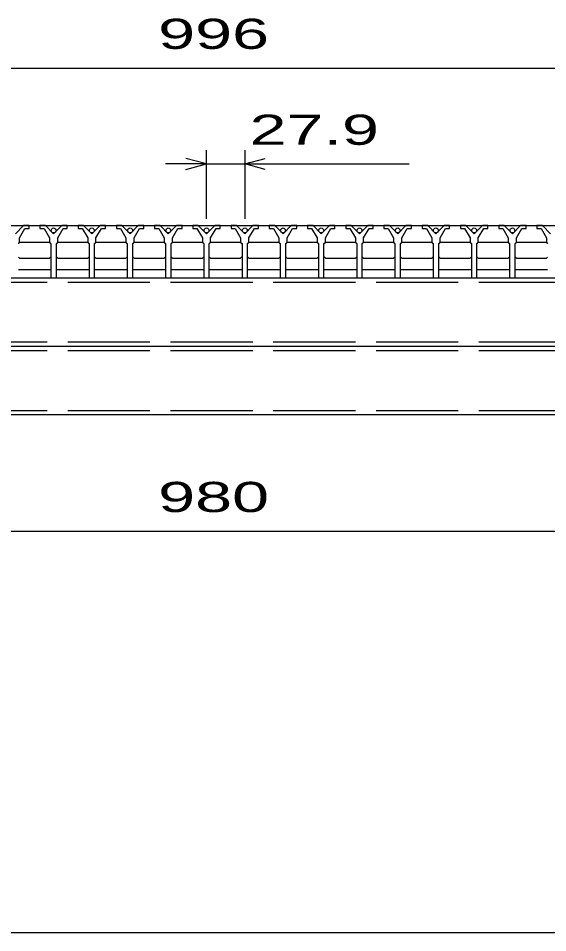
# Model space of a CAD drawing. Units: millimetres, scale not verified. Extents: x -1820 to 1736, y -1282 to 1048.
# Drawn here: x -1067 to -681, y -1152 to -484 of the extents above; entities that cross this region are included whole.
import ezdxf
from ezdxf.enums import TextEntityAlignment as Align

# ---------------------------------------------------------------- set-up
doc = ezdxf.new("R2010")
doc.units = ezdxf.units.MM
doc.header["$LTSCALE"] = 10
doc.linetypes.add('DASHED', pattern=[7.5, 6, -1.5])
for name, color, linetype, lineweight in [('CADPAC_LAYER_0000', 150, 'Continuous', 25), ('CADPAC_LAYER_0016', 3, 'Continuous', 25), ('CADPAC_LAYER_0022', 2, 'Continuous', 25)]:
    doc.layers.add(name, color=color, linetype=linetype, lineweight=lineweight)
doc.styles.add('ベクトル', font='')
doc.styles.get('ベクトル').set_extended_font_data('ベクトル')

msp = doc.modelspace()

# ---------------------------------------------------------------- linework, layer by layer
at = {"layer": 'CADPAC_LAYER_0000'}
msp.add_line((1736, -1151.5), (-1724, -1151.5), dxfattribs=at)
at = {"layer": 'CADPAC_LAYER_0016'}
for p, q in [((-1414, -635.5), (-418, -635.5)), ((-1063.2, -635.5), (-1069.2, -641.5)), ((-1066.2, -644.5), (-1062.2, -637.5)), ((-1059.2, -635.5), (-1063.2, -635.5)), ((-1062.2, -637.5), (-1059.2, -637.5)), ((-1059.2, -637.5), (-1059.2, -635.5)), ((-1051.3, -635.5), (-1051.3, -637.5)), ((-1047.3, -635.5), (-1051.3, -635.5)), ((-1051.3, -637.5), (-1048.3, -637.5)), ((-1048.3, -637.5), (-1044.3, -644.5)), ((-1041.3, -641.5), (-1047.3, -635.5)), ((-1035.3, -635.5), (-1041.3, -641.5)), ((-1038.3, -644.5), (-1034.3, -637.5)), ((-1031.3, -635.5), (-1035.3, -635.5)), ((-1034.3, -637.5), (-1031.3, -637.5)), ((-1031.3, -637.5), (-1031.3, -635.5)), ((-1023.4, -635.5), (-1023.4, -637.5)), ((-1019.4, -635.5), (-1023.4, -635.5)), ((-1023.4, -637.5), (-1020.4, -637.5)), ((-1020.4, -637.5), (-1016.4, -644.5)), ((-1013.4, -641.5), (-1019.4, -635.5)), ((-1007.4, -635.5), (-1013.4, -641.5)), ((-1010.4, -644.5), (-1006.4, -637.5)), ((-1003.4, -635.5), (-1007.4, -635.5)), ((-1006.4, -637.5), (-1003.4, -637.5)), ((-1003.4, -637.5), (-1003.4, -635.5)), ((-995.5, -635.5), (-995.5, -637.5)), ((-991.5, -635.5), (-995.5, -635.5)), ((-995.5, -637.5), (-992.5, -637.5)), ((-992.5, -637.5), (-988.5, -644.5)), ((-985.5, -641.5), (-991.5, -635.5)), ((-979.5, -635.5), (-985.5, -641.5)), ((-982.5, -644.5), (-978.5, -637.5)), ((-975.5, -635.5), (-979.5, -635.5)), ((-978.5, -637.5), (-975.5, -637.5)), ((-975.5, -637.5), (-975.5, -635.5)), ((-967.6, -635.5), (-967.6, -637.5)), ((-963.6, -635.5), (-967.6, -635.5)), ((-967.6, -637.5), (-964.6, -637.5)), ((-964.6, -637.5), (-960.6, -644.5)), ((-957.6, -641.5), (-963.6, -635.5)), ((-951.6, -635.5), (-957.6, -641.5)), ((-954.6, -644.5), (-950.6, -637.5)), ((-947.6, -635.5), (-951.6, -635.5)), ((-950.6, -637.5), (-947.6, -637.5)), ((-947.6, -637.5), (-947.6, -635.5)), ((-939.7, -635.5), (-939.7, -637.5)), ((-935.7, -635.5), (-939.7, -635.5)), ((-939.7, -637.5), (-936.7, -637.5)), ((-936.7, -637.5), (-932.7, -644.5)), ((-929.7, -641.5), (-935.7, -635.5)), ((-923.7, -635.5), (-929.7, -641.5)), ((-926.7, -644.5), (-922.7, -637.5)), ((-919.7, -635.5), (-923.7, -635.5)), ((-922.7, -637.5), (-919.7, -637.5)), ((-919.7, -637.5), (-919.7, -635.5)), ((-911.8, -635.5), (-911.8, -637.5)), ((-907.8, -635.5), (-911.8, -635.5)), ((-911.8, -637.5), (-908.8, -637.5)), ((-908.8, -637.5), (-904.8, -644.5)), ((-901.8, -641.5), (-907.8, -635.5)), ((-895.8, -635.5), (-901.8, -641.5)), ((-898.8, -644.5), (-894.8, -637.5)), ((-891.8, -635.5), (-895.8, -635.5)), ((-894.8, -637.5), (-891.8, -637.5)), ((-891.8, -637.5), (-891.8, -635.5)), ((-883.9, -635.5), (-883.9, -637.5)), ((-879.9, -635.5), (-883.9, -635.5)), ((-883.9, -637.5), (-880.9, -637.5)), ((-880.9, -637.5), (-876.9, -644.5)), ((-873.9, -641.5), (-879.9, -635.5)), ((-867.9, -635.5), (-873.9, -641.5)), ((-870.9, -644.5), (-866.9, -637.5)), ((-863.9, -635.5), (-867.9, -635.5)), ((-866.9, -637.5), (-863.9, -637.5)), ((-863.9, -637.5), (-863.9, -635.5)), ((-856, -635.5), (-856, -637.5)), ((-852, -635.5), (-856, -635.5)), ((-856, -637.5), (-853, -637.5)), ((-853, -637.5), (-849, -644.5)), ((-846, -641.5), (-852, -635.5)), ((-840, -635.5), (-846, -641.5)), ((-843, -644.5), (-839, -637.5)), ((-836, -635.5), (-840, -635.5)), ((-839, -637.5), (-836, -637.5)), ((-836, -637.5), (-836, -635.5)), ((-828.1, -635.5), (-828.1, -637.5)), ((-824.1, -635.5), (-828.1, -635.5)), ((-828.1, -637.5), (-825.1, -637.5)), ((-825.1, -637.5), (-821.1, -644.5)), ((-818.1, -641.5), (-824.1, -635.5)), ((-812.1, -635.5), (-818.1, -641.5)), ((-815.1, -644.5), (-811.1, -637.5)), ((-808.1, -635.5), (-812.1, -635.5)), ((-811.1, -637.5), (-808.1, -637.5)), ((-808.1, -637.5), (-808.1, -635.5)), ((-800.2, -635.5), (-800.2, -637.5)), ((-796.2, -635.5), (-800.2, -635.5)), ((-800.2, -637.5), (-797.2, -637.5)), ((-797.2, -637.5), (-793.2, -644.5)), ((-790.2, -641.5), (-796.2, -635.5)), ((-784.2, -635.5), (-790.2, -641.5)), ((-787.2, -644.5), (-783.2, -637.5)), ((-780.2, -635.5), (-784.2, -635.5)), ((-783.2, -637.5), (-780.2, -637.5)), ((-780.2, -637.5), (-780.2, -635.5)), ((-772.3, -635.5), (-772.3, -637.5)), ((-768.3, -635.5), (-772.3, -635.5)), ((-772.3, -637.5), (-769.3, -637.5)), ((-769.3, -637.5), (-765.3, -644.5)), ((-762.3, -641.5), (-768.3, -635.5)), ((-756.3, -635.5), (-762.3, -641.5)), ((-759.3, -644.5), (-755.3, -637.5)), ((-752.3, -635.5), (-756.3, -635.5)), ((-755.3, -637.5), (-752.3, -637.5)), ((-752.3, -637.5), (-752.3, -635.5)), ((-744.4, -635.5), (-744.4, -637.5)), ((-740.4, -635.5), (-744.4, -635.5)), ((-744.4, -637.5), (-741.4, -637.5)), ((-741.4, -637.5), (-737.4, -644.5)), ((-734.4, -641.5), (-740.4, -635.5)), ((-728.4, -635.5), (-734.4, -641.5)), ((-731.4, -644.5), (-727.4, -637.5)), ((-724.4, -635.5), (-728.4, -635.5)), ((-727.4, -637.5), (-724.4, -637.5)), ((-724.4, -637.5), (-724.4, -635.5)), ((-716.5, -635.5), (-716.5, -637.5)), ((-712.5, -635.5), (-716.5, -635.5)), ((-716.5, -637.5), (-713.5, -637.5)), ((-713.5, -637.5), (-709.5, -644.5)), ((-706.5, -641.5), (-712.5, -635.5)), ((-700.5, -635.5), (-706.5, -641.5)), ((-703.5, -644.5), (-699.5, -637.5)), ((-696.5, -635.5), (-700.5, -635.5)), ((-699.5, -637.5), (-696.5, -637.5)), ((-696.5, -637.5), (-696.5, -635.5)), ((-688.6, -635.5), (-688.6, -637.5)), ((-684.6, -635.5), (-688.6, -635.5)), ((-688.6, -637.5), (-685.6, -637.5)), ((-685.6, -637.5), (-681.6, -644.5)), ((-678.6, -641.5), (-684.6, -635.5)), ((-1066.2, -647.5), (-1066.2, -644.5)), ((-1044.3, -644.5), (-1044.3, -647.5)), ((-1038.3, -647.5), (-1038.3, -644.5)), ((-1016.4, -644.5), (-1016.4, -647.5)), ((-1010.4, -647.5), (-1010.4, -644.5)), ((-988.5, -644.5), (-988.5, -647.5)), ((-982.5, -647.5), (-982.5, -644.5)), ((-960.6, -644.5), (-960.6, -647.5)), ((-954.6, -647.5), (-954.6, -644.5)), ((-932.7, -644.5), (-932.7, -647.5)), ((-926.7, -647.5), (-926.7, -644.5)), ((-904.8, -644.5), (-904.8, -647.5)), ((-898.8, -647.5), (-898.8, -644.5)), ((-876.9, -644.5), (-876.9, -647.5)), ((-870.9, -647.5), (-870.9, -644.5)), ((-849, -644.5), (-849, -647.5)), ((-843, -647.5), (-843, -644.5)), ((-821.1, -644.5), (-821.1, -647.5)), ((-815.1, -647.5), (-815.1, -644.5)), ((-793.2, -644.5), (-793.2, -647.5)), ((-787.2, -647.5), (-787.2, -644.5)), ((-765.3, -644.5), (-765.3, -647.5)), ((-759.3, -647.5), (-759.3, -644.5)), ((-737.4, -644.5), (-737.4, -647.5)), ((-731.4, -647.5), (-731.4, -644.5)), ((-709.5, -644.5), (-709.5, -647.5)), ((-703.5, -647.5), (-703.5, -644.5)), ((-681.6, -644.5), (-681.6, -647.5)), ((-1067.2, -648.5), (-1066.2, -647.5)), ((-1066.95, -648.5), (-1065.95, -647.5)), ((-1065.95, -647.5), (-1044.55, -647.5)), ((-1044.55, -647.5), (-1043.55, -648.5)), ((-1044.3, -647.5), (-1043.3, -648.5)), ((-1043.3, -648.5), (-1043.3, -673.5)), ((-1039.3, -648.5), (-1038.3, -647.5)), ((-1039.3, -673.5), (-1039.3, -648.5)), ((-1039.05, -648.5), (-1038.05, -647.5)), ((-1038.05, -647.5), (-1016.65, -647.5)), ((-1016.65, -647.5), (-1015.65, -648.5)), ((-1016.4, -647.5), (-1015.4, -648.5)), ((-1015.4, -648.5), (-1015.4, -673.5)), ((-1011.4, -648.5), (-1010.4, -647.5)), ((-1011.4, -673.5), (-1011.4, -648.5)), ((-1011.15, -648.5), (-1010.15, -647.5)), ((-1010.15, -647.5), (-988.75, -647.5)), ((-988.75, -647.5), (-987.75, -648.5)), ((-988.5, -647.5), (-987.5, -648.5)), ((-987.5, -648.5), (-987.5, -673.5)), ((-983.5, -648.5), (-982.5, -647.5)), ((-983.5, -673.5), (-983.5, -648.5)), ((-983.25, -648.5), (-982.25, -647.5)), ((-982.25, -647.5), (-960.85, -647.5)), ((-960.85, -647.5), (-959.85, -648.5)), ((-960.6, -647.5), (-959.6, -648.5)), ((-959.6, -648.5), (-959.6, -673.5)), ((-955.6, -648.5), (-954.6, -647.5)), ((-955.6, -673.5), (-955.6, -648.5)), ((-955.35, -648.5), (-954.35, -647.5)), ((-954.35, -647.5), (-932.95, -647.5)), ((-932.95, -647.5), (-931.95, -648.5)), ((-932.7, -647.5), (-931.7, -648.5)), ((-931.7, -648.5), (-931.7, -673.5)), ((-927.7, -648.5), (-926.7, -647.5)), ((-927.7, -673.5), (-927.7, -648.5)), ((-927.45, -648.5), (-926.45, -647.5)), ((-926.45, -647.5), (-905.05, -647.5)), ((-905.05, -647.5), (-904.05, -648.5)), ((-904.8, -647.5), (-903.8, -648.5)), ((-903.8, -648.5), (-903.8, -673.5)), ((-899.8, -648.5), (-898.8, -647.5)), ((-899.8, -673.5), (-899.8, -648.5)), ((-899.55, -648.5), (-898.55, -647.5)), ((-898.55, -647.5), (-877.15, -647.5)), ((-877.15, -647.5), (-876.15, -648.5)), ((-876.9, -647.5), (-875.9, -648.5)), ((-875.9, -648.5), (-875.9, -673.5)), ((-871.9, -648.5), (-870.9, -647.5)), ((-871.9, -673.5), (-871.9, -648.5)), ((-871.65, -648.5), (-870.65, -647.5)), ((-870.65, -647.5), (-849.25, -647.5)), ((-849.25, -647.5), (-848.25, -648.5)), ((-849, -647.5), (-848, -648.5)), ((-848, -648.5), (-848, -673.5)), ((-844, -648.5), (-843, -647.5)), ((-844, -673.5), (-844, -648.5)), ((-843.75, -648.5), (-842.75, -647.5)), ((-842.75, -647.5), (-821.35, -647.5)), ((-821.35, -647.5), (-820.35, -648.5)), ((-821.1, -647.5), (-820.1, -648.5)), ((-820.1, -648.5), (-820.1, -673.5)), ((-816.1, -648.5), (-815.1, -647.5)), ((-816.1, -673.5), (-816.1, -648.5)), ((-815.85, -648.5), (-814.85, -647.5)), ((-814.85, -647.5), (-793.45, -647.5)), ((-793.45, -647.5), (-792.45, -648.5)), ((-793.2, -647.5), (-792.2, -648.5)), ((-792.2, -648.5), (-792.2, -673.5)), ((-788.2, -648.5), (-787.2, -647.5)), ((-788.2, -673.5), (-788.2, -648.5)), ((-787.95, -648.5), (-786.95, -647.5)), ((-786.95, -647.5), (-765.55, -647.5)), ((-765.55, -647.5), (-764.55, -648.5)), ((-765.3, -647.5), (-764.3, -648.5)), ((-764.3, -648.5), (-764.3, -673.5)), ((-760.3, -648.5), (-759.3, -647.5)), ((-760.3, -673.5), (-760.3, -648.5)), ((-760.05, -648.5), (-759.05, -647.5)), ((-759.05, -647.5), (-737.65, -647.5)), ((-737.65, -647.5), (-736.65, -648.5)), ((-737.4, -647.5), (-736.4, -648.5)), ((-736.4, -648.5), (-736.4, -673.5)), ((-732.4, -648.5), (-731.4, -647.5)), ((-732.4, -673.5), (-732.4, -648.5)), ((-732.15, -648.5), (-731.15, -647.5)), ((-731.15, -647.5), (-709.75, -647.5)), ((-709.75, -647.5), (-708.75, -648.5)), ((-709.5, -647.5), (-708.5, -648.5)), ((-708.5, -648.5), (-708.5, -673.5)), ((-704.5, -648.5), (-703.5, -647.5)), ((-704.5, -673.5), (-704.5, -648.5)), ((-704.25, -648.5), (-703.25, -647.5)), ((-703.25, -647.5), (-681.85, -647.5)), ((-681.85, -647.5), (-680.85, -648.5)), ((-681.6, -647.5), (-680.6, -648.5)), ((-1065.95, -659.5), (-1066.95, -658.5)), ((-1044.55, -659.5), (-1065.95, -659.5)), ((-1043.55, -658.5), (-1044.55, -659.5)), ((-1038.05, -659.5), (-1039.05, -658.5)), ((-1016.65, -659.5), (-1038.05, -659.5)), ((-1015.65, -658.5), (-1016.65, -659.5)), ((-1010.15, -659.5), (-1011.15, -658.5)), ((-988.75, -659.5), (-1010.15, -659.5)), ((-987.75, -658.5), (-988.75, -659.5)), ((-982.25, -659.5), (-983.25, -658.5)), ((-960.85, -659.5), (-982.25, -659.5)), ((-959.85, -658.5), (-960.85, -659.5)), ((-954.35, -659.5), (-955.35, -658.5)), ((-932.95, -659.5), (-954.35, -659.5)), ((-931.95, -658.5), (-932.95, -659.5)), ((-926.45, -659.5), (-927.45, -658.5)), ((-905.05, -659.5), (-926.45, -659.5)), ((-904.05, -658.5), (-905.05, -659.5)), ((-898.55, -659.5), (-899.55, -658.5)), ((-877.15, -659.5), (-898.55, -659.5)), ((-876.15, -658.5), (-877.15, -659.5)), ((-870.65, -659.5), (-871.65, -658.5)), ((-849.25, -659.5), (-870.65, -659.5)), ((-848.25, -658.5), (-849.25, -659.5)), ((-842.75, -659.5), (-843.75, -658.5)), ((-821.35, -659.5), (-842.75, -659.5)), ((-820.35, -658.5), (-821.35, -659.5)), ((-814.85, -659.5), (-815.85, -658.5)), ((-793.45, -659.5), (-814.85, -659.5)), ((-792.45, -658.5), (-793.45, -659.5)), ((-786.95, -659.5), (-787.95, -658.5)), ((-765.55, -659.5), (-786.95, -659.5)), ((-764.55, -658.5), (-765.55, -659.5)), ((-759.05, -659.5), (-760.05, -658.5)), ((-737.65, -659.5), (-759.05, -659.5)), ((-736.65, -658.5), (-737.65, -659.5)), ((-731.15, -659.5), (-732.15, -658.5)), ((-709.75, -659.5), (-731.15, -659.5)), ((-708.75, -658.5), (-709.75, -659.5)), ((-703.25, -659.5), (-704.25, -658.5)), ((-681.85, -659.5), (-703.25, -659.5)), ((-680.85, -658.5), (-681.85, -659.5)), ((-1406, -673.5), (-426, -673.5)), ((-1066.95, -667.5), (-1043.55, -667.5)), ((-1043.3, -673.5), (-1039.3, -673.5)), ((-1039.05, -667.5), (-1015.65, -667.5)), ((-1015.4, -673.5), (-1011.4, -673.5)), ((-1011.15, -667.5), (-987.75, -667.5)), ((-987.5, -673.5), (-983.5, -673.5)), ((-983.25, -667.5), (-959.85, -667.5)), ((-959.6, -673.5), (-955.6, -673.5)), ((-955.35, -667.5), (-931.95, -667.5)), ((-931.7, -673.5), (-927.7, -673.5)), ((-927.45, -667.5), (-904.05, -667.5)), ((-903.8, -673.5), (-899.8, -673.5)), ((-899.55, -667.5), (-876.15, -667.5)), ((-875.9, -673.5), (-871.9, -673.5)), ((-871.65, -667.5), (-848.25, -667.5)), ((-848, -673.5), (-844, -673.5)), ((-843.75, -667.5), (-820.35, -667.5)), ((-820.1, -673.5), (-816.1, -673.5)), ((-815.85, -667.5), (-792.45, -667.5)), ((-792.2, -673.5), (-788.2, -673.5)), ((-787.95, -667.5), (-764.55, -667.5)), ((-764.3, -673.5), (-760.3, -673.5)), ((-760.05, -667.5), (-736.65, -667.5)), ((-736.4, -673.5), (-732.4, -673.5)), ((-732.15, -667.5), (-708.75, -667.5)), ((-708.5, -673.5), (-704.5, -673.5)), ((-704.25, -667.5), (-680.85, -667.5)), ((-1406, -723.5), (-426, -723.5)), ((-426, -773.5), (-1406, -773.5))]:
    msp.add_line(p, q, dxfattribs=at)
at = {"layer": 'CADPAC_LAYER_0016', "linetype": 'DASHED'}
for p, q in [((-1406, -676.7), (-426, -676.7)), ((-1406, -720.3), (-426, -720.3)), ((-1406, -726.7), (-426, -726.7)), ((-1406, -770.3), (-426, -770.3))]:
    msp.add_line(p, q, dxfattribs=at)
at = {"layer": 'CADPAC_LAYER_0016'}
for centre in [(-1041.3, -639), (-1013.4, -639), (-985.5, -639), (-957.6, -639), (-929.7, -639), (-901.8, -639), (-873.9, -639), (-846, -639), (-818.1, -639), (-790.2, -639), (-762.3, -639), (-734.4, -639), (-706.5, -639)]:
    msp.add_circle(centre, 1.8, dxfattribs=at)
at = {"layer": 'CADPAC_LAYER_0022', "color": 4}
for p, q in [((-1414, -520.5), (-418, -520.5)), ((-929.7, -630.5), (-929.7, -580.5)), ((-901.8, -580.5), (-901.8, -630.5)), ((-929.7, -590.5), (-944.7, -586.5)), ((-901.8, -590.5), (-886.8, -586.5)), ((-929.7, -590.5), (-959.7, -590.5)), ((-944.7, -594.5), (-929.7, -590.5)), ((-929.7, -590.5), (-901.8, -590.5)), ((-886.8, -594.5), (-901.8, -590.5)), ((-901.8, -590.5), (-781.8, -590.5)), ((-1406, -858.5), (-426, -858.5))]:
    msp.add_line(p, q, dxfattribs=at)

# ---------------------------------------------------------------- texts
at = {"layer": 'CADPAC_LAYER_0022', "style": 'ベクトル', "width": 1.65}
for s, p in [(' 996 ', (-978.5, -495.5)), (' 27.9 ', (-911.8, -565.5)), (' 980 ', (-978.5, -833.5))]:
    msp.add_text(s, height=21.99, dxfattribs=at).set_placement(p, align=Align.MIDDLE_LEFT)

doc.saveas('drawing.dxf')
